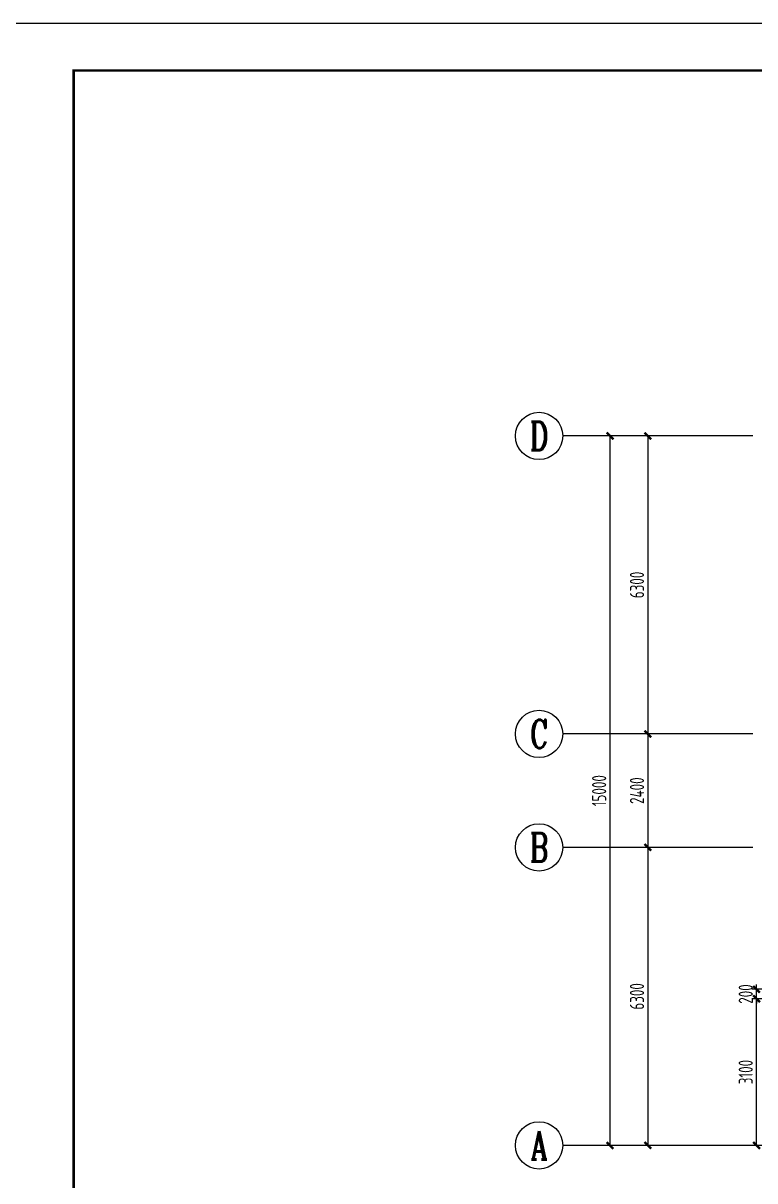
# Model space of a CAD drawing. Extents: x 9732137 to 18866768, y -962146 to 246094.
# Drawn here: x 9778489 to 9793962, y -343185 to -318706 of the extents above; entities that cross this region are included whole.
import ezdxf
from ezdxf.enums import TextEntityAlignment as Align

# ---------------------------------------------------------------- set-up
doc = ezdxf.new("R2010")
doc.units = 0
doc.header["$LTSCALE"] = 1000
doc.linetypes.add('DOTE', pattern=[2.42, 2, -0.2, 0.02, -0.2])
doc.layers.get('0').update_dxf_attribs({"linetype": 'CONTINUOUS'})
doc.layers.get('Defpoints').update_dxf_attribs({"linetype": 'CONTINUOUS'})
for name, color, linetype in [('AXIS', 1, 'DOTE'), ('AXIS_DIM', 3, 'CONTINUOUS'), ('AXIS_NUM', 7, 'CONTINUOUS'), ('BORDER', 7, 'CONTINUOUS'), ('DIM', 3, 'CONTINUOUS')]:
    doc.layers.add(name, color=color, linetype=linetype)
doc.styles.add('TSSD_Axis', font='Complex.shx', dxfattribs={"width": 0.7, "bigfont": 'hztxt.shx'})
doc.styles.add('TSSD_Dimension', font='Tssdeng.shx', dxfattribs={"width": 0.7, "bigfont": 'hztxt.shx'})
doc.dimstyles.new('TSSD_100_100$0', dxfattribs={"dimtxt": 300, "dimasz": 100, "dimexe": 100, "dimexo": 250, "dimgap": 80, "dimtad": 1, "dimdec": 0, "dimzin": 0, "dimdsep": 46, "dimtxsty": 'TSSD_Dimension', "dimblk1": 'ARCHTICK', "dimblk2": 'ARCHTICK', "dimsah": 1, "dimcen": 0, "dimclrd": 3, "dimclre": 256, "dimclrt": 7, "dimadec": 1, "dimazin": 0, "dimtfac": 1, "dimtdec": 0, "dimtix": 1, "dimtmove": 2, "dimatfit": 3, "dimldrblk": 'ARCHTICK', "dimfxl": 1, "dimtolj": 1, "dimtzin": 0, "dimarcsym": 0})

# ---------------------------------------------------------------- blocks, each defined once
blk = doc.blocks.new('ts_axno')
at = {"color": 0, "linetype": 'ByBlock', "lineweight": -2}
blk.add_circle((0, 0), 0.5, dxfattribs=at)
at = {"color": 0, "linetype": 'ByBlock', "lineweight": -2, "style": 'TSSD_Axis', "width": 0.7}
blk.add_attdef('A', text='', height=0.6, dxfattribs=at).set_placement((0, 0), align=Align.MIDDLE_CENTER)
blk = doc.blocks.new('_ArchTick')
at = {"color": 0, "linetype": 'ByBlock', "const_width": 0.5}
blk.add_lwpolyline([(-0.71, -0.71), (0.71, 0.71)], dxfattribs=at)
blk = doc.blocks.new('*D68')
at = {"layer": 'AXIS_DIM', "lineweight": -2}
for p, q in [((9793649, -327435), (9791599, -327435)), ((9793649, -333735), (9791599, -333735))]:
    blk.add_line(p, q, dxfattribs=at)
at = {"layer": 'AXIS_DIM', "color": 3, "lineweight": -2}
blk.add_line((9791699, -327435), (9791699, -333735), dxfattribs=at)
at = {"layer": 'Defpoints', "color": 0}
for p in [(9793899, -327435), (9791699, -333735), (9793899, -333735)]:
    blk.add_point(p, dxfattribs=at)
at = {"layer": 'AXIS_DIM', "color": 3, "lineweight": -2, "xscale": 100, "yscale": 100, "zscale": 100}
for p, rotation in [((9791699, -327435), 90), ((9791699, -333735), 270)]:
    blk.add_blockref('_ArchTick', p, dxfattribs=dict(at, rotation=rotation))
at = {"layer": 'AXIS_DIM', "color": 7, "insert": (9791469, -330585), "char_height": 300, "attachment_point": 5, "rotation": 90, "style": 'TSSD_Dimension'}
blk.add_mtext('\\A1;6300', dxfattribs=at)
blk = doc.blocks.new('*D69')
at = {"layer": 'AXIS_DIM', "lineweight": -2}
for p, q in [((9793649, -333735), (9791599, -333735)), ((9793649, -336135), (9791599, -336135))]:
    blk.add_line(p, q, dxfattribs=at)
at = {"layer": 'AXIS_DIM', "color": 3, "lineweight": -2}
blk.add_line((9791699, -333735), (9791699, -336135), dxfattribs=at)
at = {"layer": 'Defpoints', "color": 0}
for p in [(9793899, -333735), (9791699, -336135), (9793899, -336135)]:
    blk.add_point(p, dxfattribs=at)
at = {"layer": 'AXIS_DIM', "color": 3, "lineweight": -2, "xscale": 100, "yscale": 100, "zscale": 100}
for p, rotation in [((9791699, -333735), 90), ((9791699, -336135), 270)]:
    blk.add_blockref('_ArchTick', p, dxfattribs=dict(at, rotation=rotation))
at = {"layer": 'AXIS_DIM', "color": 7, "insert": (9791469, -334935), "char_height": 300, "attachment_point": 5, "rotation": 90, "style": 'TSSD_Dimension'}
blk.add_mtext('\\A1;2400', dxfattribs=at)
blk = doc.blocks.new('*D70')
at = {"layer": 'AXIS_DIM', "lineweight": -2}
for p, q in [((9793649, -336135), (9791599, -336135)), ((9793649, -342435), (9791599, -342435))]:
    blk.add_line(p, q, dxfattribs=at)
at = {"layer": 'AXIS_DIM', "color": 3, "lineweight": -2}
blk.add_line((9791699, -336135), (9791699, -342435), dxfattribs=at)
at = {"layer": 'Defpoints', "color": 0}
for p in [(9793899, -336135), (9791699, -342435), (9793899, -342435)]:
    blk.add_point(p, dxfattribs=at)
at = {"layer": 'AXIS_DIM', "color": 3, "lineweight": -2, "xscale": 100, "yscale": 100, "zscale": 100}
for p, rotation in [((9791699, -336135), 90), ((9791699, -342435), 270)]:
    blk.add_blockref('_ArchTick', p, dxfattribs=dict(at, rotation=rotation))
at = {"layer": 'AXIS_DIM', "color": 7, "insert": (9791469, -339285), "char_height": 300, "attachment_point": 5, "rotation": 90, "style": 'TSSD_Dimension'}
blk.add_mtext('\\A1;6300', dxfattribs=at)
blk = doc.blocks.new('*D71')
at = {"layer": 'AXIS_DIM', "lineweight": -2}
for p, q in [((9793649, -327435), (9790799, -327435)), ((9793649, -342435), (9790799, -342435))]:
    blk.add_line(p, q, dxfattribs=at)
at = {"layer": 'AXIS_DIM', "color": 3, "lineweight": -2}
blk.add_line((9790899, -342435), (9790899, -327435), dxfattribs=at)
at = {"layer": 'Defpoints', "color": 0}
for p in [(9790899, -327435), (9793899, -327435), (9793899, -342435)]:
    blk.add_point(p, dxfattribs=at)
at = {"layer": 'AXIS_DIM', "color": 3, "lineweight": -2, "xscale": 100, "yscale": 100, "zscale": 100}
for p, rotation in [((9790899, -327435), 90), ((9790899, -342435), 270)]:
    blk.add_blockref('_ArchTick', p, dxfattribs=dict(at, rotation=rotation))
at = {"layer": 'AXIS_DIM', "color": 7, "insert": (9790669, -334935), "char_height": 300, "attachment_point": 5, "rotation": 90, "style": 'TSSD_Dimension'}
blk.add_mtext('\\A1;15000', dxfattribs=at)
blk = doc.blocks.new('*D391')
at = {"layer": 'Defpoints', "color": 0}
for p in [(9793999, -339335), (9794799, -339335), (9794799, -342435)]:
    blk.add_point(p, dxfattribs=at)
at = {"layer": 'DIM', "lineweight": -2}
for p, q in [((9794549, -339335), (9793899, -339335)), ((9794549, -342435), (9793899, -342435))]:
    blk.add_line(p, q, dxfattribs=at)
at = {"layer": 'DIM', "color": 3, "lineweight": -2}
blk.add_line((9793999, -342435), (9793999, -339335), dxfattribs=at)
at = {"layer": 'DIM', "color": 3, "lineweight": -2, "xscale": 100, "yscale": 100, "zscale": 100}
for p, rotation in [((9793999, -339335), 90), ((9793999, -342435), 270)]:
    blk.add_blockref('_ArchTick', p, dxfattribs=dict(at, rotation=rotation))
at = {"layer": 'DIM', "color": 7, "insert": (9793769, -340885), "char_height": 300, "attachment_point": 5, "rotation": 90, "style": 'TSSD_Dimension'}
blk.add_mtext('\\A1;3100', dxfattribs=at)
blk = doc.blocks.new('*D392')
at = {"layer": 'Defpoints', "color": 0}
for p in [(9793999, -339135), (9794799, -339135), (9794799, -339335)]:
    blk.add_point(p, dxfattribs=at)
at = {"layer": 'DIM', "lineweight": -2}
for p, q in [((9794549, -339135), (9793899, -339135)), ((9794549, -339335), (9793899, -339335))]:
    blk.add_line(p, q, dxfattribs=at)
at = {"layer": 'DIM', "color": 3, "lineweight": -2}
for p, q in [((9793999, -339135), (9793999, -339035)), ((9793999, -339335), (9793999, -339135)), ((9793999, -339335), (9793999, -339435))]:
    blk.add_line(p, q, dxfattribs=at)
at = {"layer": 'DIM', "color": 3, "lineweight": -2, "xscale": 100, "yscale": 100, "zscale": 100}
for p, rotation in [((9793999, -339135), 270), ((9793999, -339335), 90)]:
    blk.add_blockref('_ArchTick', p, dxfattribs=dict(at, rotation=rotation))
at = {"layer": 'DIM', "color": 7, "insert": (9793769, -339235), "char_height": 300, "attachment_point": 5, "rotation": 90, "style": 'TSSD_Dimension'}
blk.add_mtext('\\A1;200', dxfattribs=at)

msp = doc.modelspace()

# ---------------------------------------------------------------- linework, layer by layer
at = {"layer": 'AXIS'}
for p, q in [((9817898.5, -327435.1, 0), (9793898.5, -327435.1, 0)), ((9817898.5, -333735.1, 0), (9793898.5, -333735.1, 0)), ((9817898.5, -336135.1, 0), (9793898.5, -336135.1, 0)), ((9817898.5, -342435.1, 0), (9793898.5, -342435.1, 0))]:
    msp.add_line(p, q, dxfattribs=at)
at = {"layer": 'AXIS_NUM'}
for p, q in [((9793898.5, -327435.1, 0), (9789898.5, -327435.1, 0)), ((9793898.5, -333735.1, 0), (9789898.5, -333735.1, 0)), ((9793898.5, -336135.1, 0), (9789898.5, -336135.1, 0)), ((9793898.5, -342435.1, 0), (9789898.5, -342435.1, 0))]:
    msp.add_line(p, q, dxfattribs=at)
at = {"layer": 'BORDER'}
msp.add_lwpolyline([(9777056.8, -360706.3), (9777056.8, -318706.3), (9836456.8, -318706.3), (9836456.8, -360706.3)], close=True, dxfattribs=at)
at = {"layer": 'BORDER', "const_width": 50}
msp.add_lwpolyline([(9779556.8, -359706.3), (9779556.8, -319706.3), (9835456.8, -319706.3), (9835456.8, -359706.3)], close=True, dxfattribs=at)

# ---------------------------------------------------------------- block references
at = {"layer": 'AXIS_NUM'}
ref = msp.add_blockref('ts_axno', (9789398.5, -327435.1, 0), dxfattribs=dict(at, xscale=1000, yscale=1000, zscale=1000))
ref.add_attrib('D', 'D', dxfattribs={"height": 600, "style": 'TSSD_Axis', "width": 0.7}).set_placement((9789398.5, -327435.1, 0), align=Align.MIDDLE_CENTER)
ref = msp.add_blockref('ts_axno', (9789398.5, -333735.1, 0), dxfattribs=dict(at, xscale=1000, yscale=1000, zscale=1000))
ref.add_attrib('C', 'C', dxfattribs={"height": 600, "style": 'TSSD_Axis', "width": 0.7}).set_placement((9789398.5, -333735.1, 0), align=Align.MIDDLE_CENTER)
ref = msp.add_blockref('ts_axno', (9789398.5, -336135.1, 0), dxfattribs=dict(at, xscale=1000, yscale=1000, zscale=1000))
ref.add_attrib('B', 'B', dxfattribs={"height": 600, "style": 'TSSD_Axis', "width": 0.7}).set_placement((9789398.5, -336135.1, 0), align=Align.MIDDLE_CENTER)
ref = msp.add_blockref('ts_axno', (9789398.5, -342435.1, 0), dxfattribs=dict(at, xscale=1000, yscale=1000, zscale=1000))
ref.add_attrib('A', 'A', dxfattribs={"height": 600, "style": 'TSSD_Axis', "width": 0.7}).set_placement((9789398.5, -342435.1, 0), align=Align.MIDDLE_CENTER)

# ---------------------------------------------------------------- dimensions: what is measured, and where the dimension line sits
at = {"layer": 'AXIS_DIM'}
for base, p1, p2, picture, middle in [((9790898.5, -327435.1, 0), (9793898.5, -342435.1, 0), (9793898.5, -327435.1, 0), '*D71', (9790668.5, -334935.1, 0)), ((9791698.5, -333735.1, 0), (9793898.5, -327435.1, 0), (9793898.5, -333735.1, 0), '*D68', (9791468.5, -330585.1, 0)), ((9791698.5, -336135.1, 0), (9793898.5, -333735.1, 0), (9793898.5, -336135.1, 0), '*D69', (9791468.5, -334935.1, 0)), ((9791698.5, -342435.1, 0), (9793898.5, -336135.1, 0), (9793898.5, -342435.1, 0), '*D70', (9791468.5, -339285.1, 0))]:
    dim = msp.add_linear_dim(base=base, p1=p1, p2=p2, angle=90, dimstyle='TSSD_100_100$0', dxfattribs=at)
    dim.commit()
    dim.dimension.update_dxf_attribs({"geometry": picture, "text_midpoint": middle})
at = {"layer": 'DIM'}
for base, p1, p2, picture, middle in [((9793998.5, -339135.1, 0), (9794798.5, -339335.1, 0), (9794798.5, -339135.1, 0), '*D392', (9793768.5, -339235.1, 0)), ((9793998.5, -339335.1, 0), (9794798.5, -342435.1, 0), (9794798.5, -339335.1, 0), '*D391', (9793768.5, -340885.1, 0))]:
    dim = msp.add_linear_dim(base=base, p1=p1, p2=p2, angle=90, dimstyle='TSSD_100_100$0', dxfattribs=at)
    dim.commit()
    dim.dimension.update_dxf_attribs({"geometry": picture, "text_midpoint": middle})

doc.saveas('drawing.dxf')
